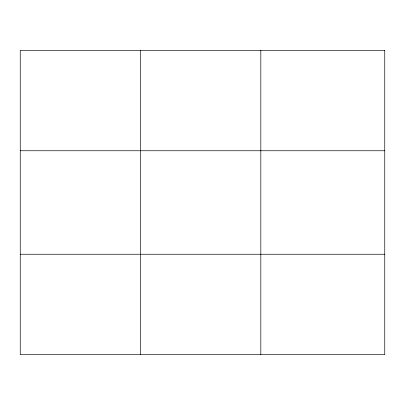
<?xml version="1.0" encoding="UTF-8"?>
<svg xmlns="http://www.w3.org/2000/svg" width="405" height="405" viewBox="0 0 405 405"><rect width="100%" height="100%" fill="white"/><g stroke="black" fill="none" stroke-linecap="round" stroke-linejoin="round"><path stroke-width="0.61" d="M140.535 354.679L140.535 50.321M260.82 354.679L260.82 50.321M20.25 150.756L384.75 150.756M20.25 254.244L384.75 254.244M384.75 50.321L384.75 354.679L20.25 354.679L20.25 50.321L384.75 50.321"/></g></svg>
